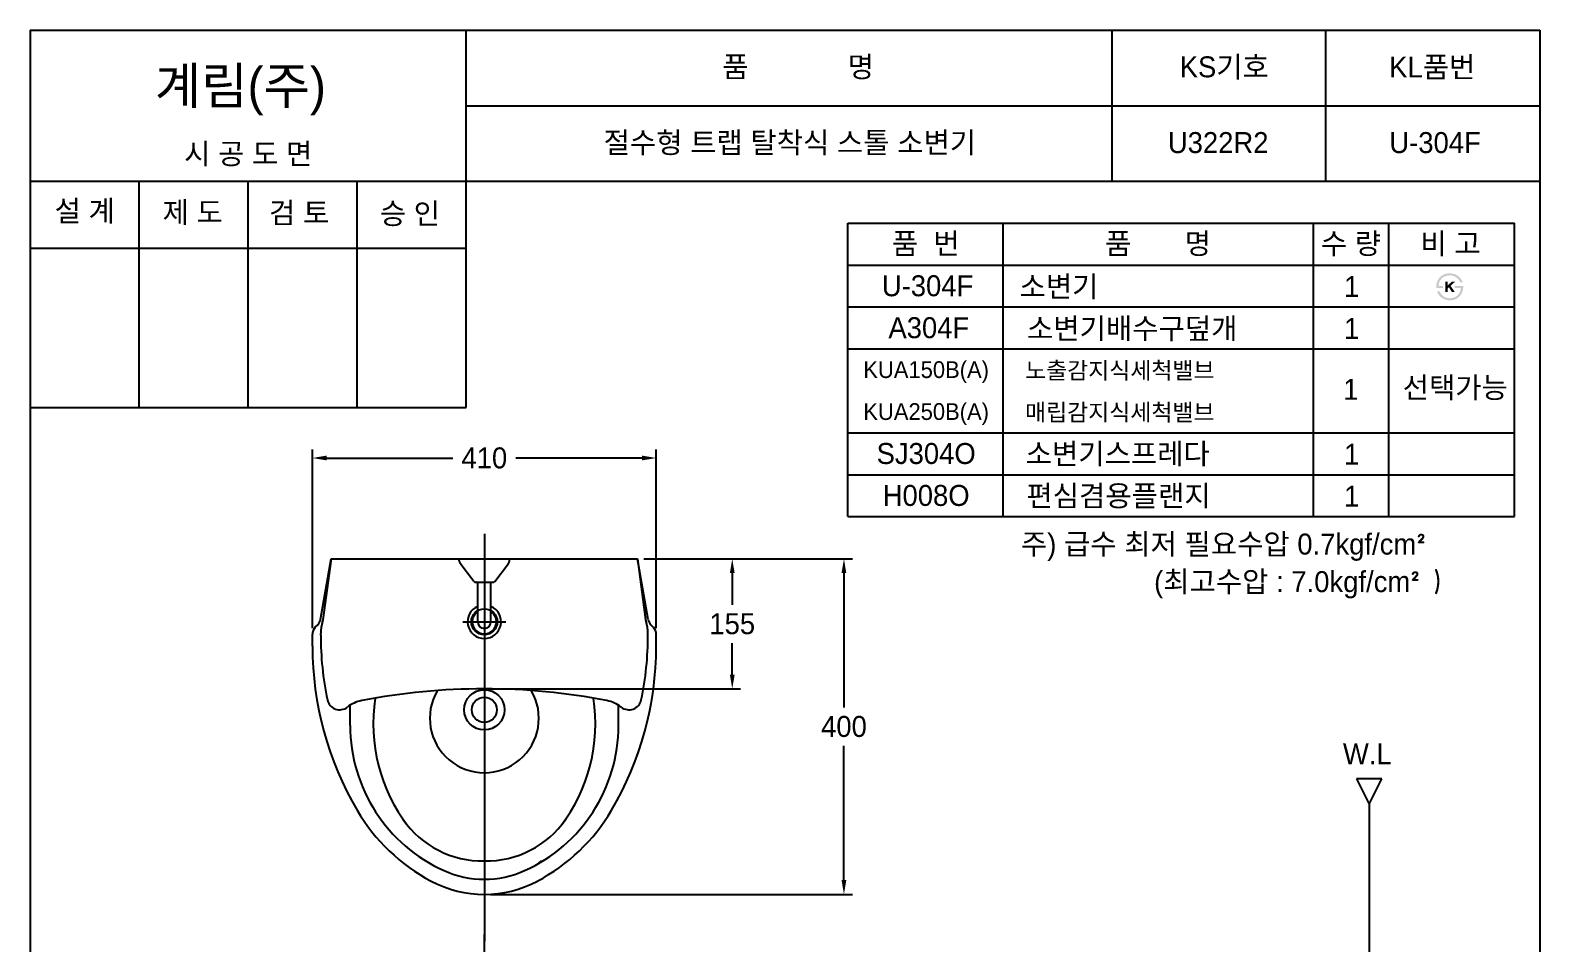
# Model space of a CAD drawing. Header units: millimetres. Extents: x 0 to 3700, y -67 to 2530.
# Drawn here: x 1900 to 3700, y 1441 to 2530 of the extents above; entities that cross this region are included whole.
import ezdxf
from ezdxf.enums import TextEntityAlignment as Align
from ezdxf.lldxf.tags import DXFTag

# ---------------------------------------------------------------- set-up
doc = ezdxf.new("R2010")
doc.units = ezdxf.units.MM
for name, color, linetype in [('TEXT', 7, 'Continuous'), ('내부선 및 부속', 4, 'Continuous'), ('도각라인', 255, 'Continuous'), ('외형선', 3, 'Continuous'), ('중심선', 1, 'DASHED'), ('치수선', 7, 'Continuous')]:
    doc.layers.add(name, color=color, linetype=linetype)
doc.styles.add('____', font='')
doc.styles.add('타이틀', font='H2GTRM.TTF', dxfattribs={"height": 25})
doc.styles.get('____').set_extended_font_data('굴림')
tags = doc.linetypes.add('DASHDOT', pattern=[70, 31, -13, 13, -13]).pattern_tags.tags
tags[10:11] = [DXFTag(74, 4), DXFTag(75, 0), DXFTag(340, '0'), DXFTag(46, 0.0), DXFTag(50, 0.0), DXFTag(44, 0.0), DXFTag(45, 0.0)]
tags[8:9] = [DXFTag(74, 4), DXFTag(75, 0), DXFTag(340, '0'), DXFTag(46, 0.0), DXFTag(50, 0.0), DXFTag(44, 0.0), DXFTag(45, 0.0)]
tags[6:7] = [DXFTag(74, 4), DXFTag(75, 0), DXFTag(340, '0'), DXFTag(46, 0.0), DXFTag(50, 0.0), DXFTag(44, 0.0), DXFTag(45, 0.0)]
tags[4:5] = [DXFTag(74, 4), DXFTag(75, 0), DXFTag(340, '0'), DXFTag(46, 0.0), DXFTag(50, 0.0), DXFTag(44, 0.0), DXFTag(45, 0.0)]
tags = doc.linetypes.add('DASHED', pattern=[25.72, 12.86, -12.86]).pattern_tags.tags
tags[6:7] = [DXFTag(74, 4), DXFTag(75, 0), DXFTag(340, '0'), DXFTag(46, 0.0), DXFTag(50, 0.0), DXFTag(44, 0.0), DXFTag(45, 0.0)]
tags[4:5] = [DXFTag(74, 4), DXFTag(75, 0), DXFTag(340, '0'), DXFTag(46, 0.0), DXFTag(50, 0.0), DXFTag(44, 0.0), DXFTag(45, 0.0)]
doc.dimstyles.new('MSADIM', dxfattribs={"dimtxt": 33, "dimasz": 17, "dimexe": 10, "dimexo": 7.5, "dimgap": 10, "dimtad": 0, "dimtih": 1, "dimtoh": 1, "dimdec": 0, "dimzin": 1, "dimdsep": 46, "dimtxsty": '____', "dimcen": 11.25, "dimadec": 0, "dimazin": 0, "dimtfac": 1, "dimtdec": 0, "dimtix": 1, "dimtmove": 0, "dimatfit": 3, "dimfxl": 0, "dimtolj": 1, "dimtzin": 1, "dimarcsym": 0})

# ---------------------------------------------------------------- blocks, each defined once
blk = doc.blocks.new('*D13')
at = {"layer": '치수선', "color": 0, "linetype": 'Continuous', "lineweight": -2}
for p, q in [((2631.5, 1899.7), (2747.1, 1899.7)), ((2737.1, 1882.7), (2737.1, 1845)), ((2737.1, 1761.7), (2737.1, 1799.3)), ((2449, 1744.7), (2747.1, 1744.7))]:
    blk.add_line(p, q, dxfattribs=at)
at = {"layer": '치수선', "color": 0, "linetype": 'Continuous'}
for points in [[(2734.3, 1882.7), (2740, 1882.7), (2737.1, 1899.7)], [(2734.3, 1761.7), (2740, 1761.7), (2737.1, 1744.7)]]:
    blk.add_solid(points, dxfattribs=at)
at = {"layer": '치수선', "color": 0, "linetype": 'Continuous', "insert": (2737.1, 1822.2), "char_height": 25, "attachment_point": 5, "style": '____'}
blk.add_mtext('\\A1;155', dxfattribs=at)
blk = doc.blocks.new('*D14')
at = {"layer": '치수선', "color": 0, "linetype": 'Continuous', "lineweight": -2}
for p, q in [((2631.5, 1899.7), (2880.3, 1899.7)), ((2870.3, 1882.7), (2870.3, 1722.5)), ((2870.3, 1516.7), (2870.3, 1676.8)), ((2449, 1499.7), (2880.3, 1499.7))]:
    blk.add_line(p, q, dxfattribs=at)
at = {"layer": '치수선', "color": 0, "linetype": 'Continuous'}
for points in [[(2867.4, 1882.7), (2873.1, 1882.7), (2870.3, 1899.7)], [(2867.4, 1516.7), (2873.1, 1516.7), (2870.3, 1499.7)]]:
    blk.add_solid(points, dxfattribs=at)
at = {"layer": '치수선', "color": 0, "linetype": 'Continuous', "insert": (2870.3, 1699.7), "char_height": 25, "attachment_point": 5, "style": '____'}
blk.add_mtext('\\A1;400', dxfattribs=at)
blk = doc.blocks.new('*D15')
at = {"layer": '치수선', "color": 0, "linetype": 'Continuous', "lineweight": -2}
for p, q in [((2236.5, 1817.2), (2236.5, 2029.9)), ((2253.5, 2019.9), (2403.8, 2019.9)), ((2629.5, 2019.9), (2479.1, 2019.9)), ((2646.5, 1817.2), (2646.5, 2029.9))]:
    blk.add_line(p, q, dxfattribs=at)
at = {"layer": '치수선', "color": 0, "linetype": 'Continuous'}
for points in [[(2253.5, 2022.8), (2253.5, 2017.1), (2236.5, 2019.9)], [(2629.5, 2022.8), (2629.5, 2017.1), (2646.5, 2019.9)]]:
    blk.add_solid(points, dxfattribs=at)
at = {"layer": '치수선', "color": 0, "linetype": 'Continuous', "insert": (2441.5, 2019.9), "char_height": 25, "attachment_point": 5, "style": '____'}
blk.add_mtext('\\A1;410', dxfattribs=at)

msp = doc.modelspace()

# ---------------------------------------------------------------- hatches: boundary and pattern name
at = {"layer": 'TEXT'}
for points in [[(3576.6, 2222.8), (3576.6, 2223.2), (3576.6, 2223.6), (3576.5, 2224), (3576.6, 2224.4), (3576.6, 2224.8), (3576.6, 2225.2), (3576.6, 2225.6), (3576.7, 2226), (3576.7, 2226.4), (3576.8, 2226.8), (3576.8, 2227.2), (3576.9, 2227.6), (3577, 2228), (3577.1, 2228.4), (3577.2, 2228.8), (3577.3, 2229.1), (3577.4, 2229.5), (3577.5, 2229.9), (3577.7, 2230.3), (3577.8, 2230.6), (3578, 2231), (3578.1, 2231.4), (3578.3, 2231.7), (3578.5, 2232.1), (3578.7, 2232.4), (3578.9, 2232.7), (3579.1, 2233.1), (3579.3, 2233.4), (3579.5, 2233.7), (3579.7, 2234), (3580, 2234.3), (3580.5, 2234.9), (3580.8, 2235.2), (3581, 2235.5), (3581.3, 2235.8), (3581.6, 2236.1), (3581.9, 2236.4), (3582.2, 2236.6), (3582.5, 2236.9), (3582.8, 2237.1), (3583.2, 2237.4), (3583.5, 2237.6), (3583.8, 2237.8), (3584.2, 2238), (3584.5, 2238.2), (3584.9, 2238.4), (3585.2, 2238.6), (3585.7, 2238.7), (3586.1, 2238.9), (3586.5, 2239.1), (3586.9, 2239.2), (3587.3, 2239.4), (3587.8, 2239.5), (3588.2, 2239.6), (3588.6, 2239.7), (3589.1, 2239.8), (3589.5, 2239.9), (3590, 2239.9), (3590.5, 2240), (3591, 2240), (3591.4, 2240.1), (3591.9, 2240.1), (3592.4, 2240.1), (3593.2, 2240.1), (3593.6, 2240.1), (3593.9, 2240), (3594.3, 2240), (3594.7, 2240), (3595, 2239.9), (3595.4, 2239.9), (3595.7, 2239.8), (3596.1, 2239.7), (3596.4, 2239.7), (3596.8, 2239.6), (3597.1, 2239.5), (3597.4, 2239.4), (3597.8, 2239.3), (3598.1, 2239.2), (3598.4, 2239.1), (3598.7, 2239), (3599, 2238.9), (3599.4, 2238.7), (3599.7, 2238.6), (3600, 2238.5), (3600.3, 2238.3), (3600.6, 2238.2), (3600.8, 2238), (3601.1, 2237.8), (3601.4, 2237.7), (3601.7, 2237.5), (3602, 2237.3), (3602.2, 2237.1), (3602.5, 2236.9), (3602.8, 2236.7), (3603.2, 2236.4), (3603.6, 2236), (3604, 2235.6), (3604.4, 2235.2), (3604.8, 2234.8), (3605.1, 2234.4), (3605.5, 2234), (3605.8, 2233.6), (3606.1, 2233.1), (3606.4, 2232.6), (3606.7, 2232.2), (3607, 2231.7), (3607.3, 2231.1), (3607.5, 2230.6), (3607.8, 2230.1), (3608, 2229.5), (3608, 2229.5), (3604.9, 2229.5), (3604.9, 2229.5), (3604.8, 2229.7), (3604.8, 2229.9), (3604.7, 2230.1), (3604.6, 2230.2), (3604.6, 2230.4), (3604.5, 2230.6), (3604.4, 2230.7), (3604.3, 2230.9), (3604.2, 2231.1), (3604.1, 2231.2), (3604, 2231.4), (3603.9, 2231.6), (3603.8, 2231.7), (3603.7, 2231.9), (3603.6, 2232.1), (3603.5, 2232.2), (3603.3, 2232.4), (3603.2, 2232.6), (3602.9, 2232.9), (3602.7, 2233.2), (3602.4, 2233.5), (3602.1, 2233.8), (3601.7, 2234.1), (3601.4, 2234.4), (3601, 2234.7), (3600.8, 2234.9), (3600.6, 2235.1), (3600.3, 2235.2), (3600.1, 2235.4), (3599.9, 2235.5), (3599.6, 2235.7), (3599.4, 2235.8), (3599.1, 2236), (3598.9, 2236.1), (3598.6, 2236.2), (3598.4, 2236.4), (3598.1, 2236.5), (3597.9, 2236.6), (3597.6, 2236.7), (3597.4, 2236.8), (3597.1, 2236.9), (3596.8, 2237), (3596.6, 2237), (3596.3, 2237.1), (3596.1, 2237.2), (3595.8, 2237.3), (3595.5, 2237.3), (3595.2, 2237.4), (3595, 2237.4), (3594.7, 2237.5), (3594.4, 2237.5), (3594.1, 2237.5), (3593.8, 2237.6), (3593.6, 2237.6), (3593.3, 2237.6), (3593, 2237.6), (3592.7, 2237.6), (3592.3, 2237.6), (3592, 2237.6), (3591.7, 2237.6), (3591.3, 2237.5), (3591, 2237.5), (3590.7, 2237.5), (3590.3, 2237.4), (3590, 2237.4), (3589.7, 2237.3), (3589.4, 2237.3), (3589.1, 2237.2), (3588.8, 2237.1), (3588.5, 2237), (3588.2, 2237), (3587.9, 2236.9), (3587.6, 2236.8), (3587.3, 2236.7), (3587, 2236.5), (3586.7, 2236.4), (3586.5, 2236.3), (3586.2, 2236.2), (3585.9, 2236), (3585.6, 2235.9), (3585.4, 2235.7), (3585.1, 2235.6), (3584.9, 2235.4), (3584.6, 2235.2), (3584.4, 2235), (3584.1, 2234.9), (3583.9, 2234.7), (3583.7, 2234.5), (3583.4, 2234.3), (3583.2, 2234), (3583, 2233.8), (3582.7, 2233.6), (3582.5, 2233.4), (3582.3, 2233.1), (3582.1, 2232.9), (3581.9, 2232.6), (3581.7, 2232.4), (3581.6, 2232.1), (3581.4, 2231.9), (3581.2, 2231.6), (3581.1, 2231.4), (3580.9, 2231.1), (3580.8, 2230.8), (3580.6, 2230.5), (3580.5, 2230.3), (3580.4, 2230), (3580.3, 2229.7), (3580.2, 2229.4), (3580, 2229.1), (3580, 2228.8), (3579.9, 2228.5), (3579.8, 2228.2), (3579.7, 2227.8), (3579.6, 2227.5), (3579.6, 2227.2), (3579.5, 2226.9), (3579.5, 2226.5), (3579.4, 2226.2), (3579.4, 2225.8), (3579.4, 2225.5), (3579.3, 2225.1), (3579.3, 2225.1), (3584.5, 2225.1), (3584.5, 2225.1), (3584.5, 2225.1), (3584.5, 2222.8), (3584.5, 2222.8), (3584.5, 2222.8), (3576.6, 2222.8)], [(3608.7, 2225.1), (3608.8, 2224.7), (3608.7, 2224.3), (3608.7, 2223.8), (3608.7, 2223.4), (3608.7, 2223), (3608.6, 2222.5), (3608.6, 2222.1), (3608.5, 2221.7), (3608.5, 2221.3), (3608.4, 2220.9), (3608.3, 2220.4), (3608.2, 2220), (3608.1, 2219.6), (3608, 2219.2), (3607.8, 2218.8), (3607.7, 2218.4), (3607.6, 2218), (3607.4, 2217.6), (3607.3, 2217.3), (3607.1, 2216.9), (3606.9, 2216.5), (3606.7, 2216.2), (3606.6, 2215.8), (3606.4, 2215.5), (3606.2, 2215.1), (3605.9, 2214.8), (3605.7, 2214.5), (3605.5, 2214.2), (3605.3, 2213.8), (3605, 2213.5), (3604.8, 2213.2), (3604.5, 2212.9), (3604.2, 2212.6), (3604, 2212.4), (3603.7, 2212.1), (3603.4, 2211.8), (3603.1, 2211.6), (3602.8, 2211.3), (3602.5, 2211.1), (3602.2, 2210.8), (3601.9, 2210.6), (3601.6, 2210.4), (3601.2, 2210.2), (3600.9, 2210), (3600.6, 2209.8), (3600.2, 2209.6), (3599.9, 2209.4), (3599.5, 2209.3), (3599.2, 2209.1), (3598.8, 2209), (3598.4, 2208.8), (3598, 2208.7), (3597.7, 2208.6), (3597.3, 2208.5), (3596.9, 2208.4), (3596.5, 2208.3), (3596.1, 2208.2), (3595.7, 2208.1), (3595.3, 2208.1), (3594.9, 2208), (3594.5, 2208), (3594.1, 2208), (3593.7, 2207.9), (3593.3, 2207.9), (3592.6, 2207.9), (3592, 2208), (3591.3, 2208), (3590.7, 2208.1), (3590.1, 2208.2), (3589.8, 2208.2), (3589.5, 2208.3), (3589.2, 2208.3), (3588.9, 2208.4), (3588.6, 2208.5), (3588.3, 2208.6), (3588, 2208.6), (3587.7, 2208.7), (3587.4, 2208.8), (3587.1, 2208.9), (3586.8, 2209), (3586.6, 2209.1), (3586.3, 2209.2), (3586, 2209.4), (3585.7, 2209.5), (3585.5, 2209.6), (3585.2, 2209.7), (3584.9, 2209.9), (3584.7, 2210), (3584.4, 2210.2), (3584.1, 2210.3), (3583.6, 2210.7), (3583.4, 2210.8), (3583.1, 2211), (3582.8, 2211.2), (3582.6, 2211.4), (3582.4, 2211.6), (3582.1, 2211.8), (3581.9, 2212), (3581.6, 2212.2), (3581.4, 2212.5), (3581.2, 2212.7), (3581, 2212.9), (3580.8, 2213.1), (3580.5, 2213.4), (3580.3, 2213.6), (3580.1, 2213.9), (3579.9, 2214.1), (3579.7, 2214.4), (3579.6, 2214.6), (3579.4, 2214.9), (3579.2, 2215.2), (3579, 2215.5), (3578.8, 2215.7), (3578.7, 2216), (3578.5, 2216.3), (3578.3, 2216.6), (3578.2, 2216.9), (3578, 2217.2), (3577.8, 2217.8), (3577.5, 2218.5), (3577.5, 2218.5), (3580.4, 2218.5), (3580.4, 2218.5), (3580.7, 2218.1), (3580.9, 2217.6), (3581.1, 2217.2), (3581.4, 2216.9), (3581.6, 2216.5), (3581.9, 2216.1), (3582.1, 2215.8), (3582.4, 2215.4), (3582.7, 2215.1), (3582.9, 2214.8), (3583.2, 2214.5), (3583.5, 2214.2), (3583.8, 2213.9), (3584.1, 2213.6), (3584.4, 2213.3), (3584.7, 2213.1), (3584.9, 2212.9), (3585.2, 2212.7), (3585.4, 2212.6), (3585.6, 2212.4), (3585.9, 2212.3), (3586.1, 2212.1), (3586.3, 2212), (3586.6, 2211.9), (3586.8, 2211.7), (3587.1, 2211.6), (3587.3, 2211.5), (3587.6, 2211.4), (3587.9, 2211.3), (3588.1, 2211.2), (3588.4, 2211.1), (3588.7, 2211), (3588.9, 2211), (3589.2, 2210.9), (3589.5, 2210.8), (3589.8, 2210.8), (3590, 2210.7), (3590.3, 2210.7), (3590.6, 2210.6), (3590.9, 2210.6), (3591.2, 2210.6), (3591.5, 2210.5), (3591.8, 2210.5), (3592.1, 2210.5), (3592.4, 2210.5), (3592.7, 2210.5), (3593, 2210.5), (3593.9, 2210.5), (3594.1, 2210.6), (3594.4, 2210.6), (3594.7, 2210.6), (3594.9, 2210.6), (3595.2, 2210.7), (3595.5, 2210.7), (3595.7, 2210.8), (3596, 2210.8), (3596.3, 2210.9), (3596.5, 2210.9), (3596.8, 2211), (3597, 2211.1), (3597.3, 2211.2), (3597.5, 2211.2), (3597.8, 2211.3), (3598, 2211.4), (3598.3, 2211.5), (3598.5, 2211.6), (3598.8, 2211.8), (3599, 2211.9), (3599.2, 2212), (3599.5, 2212.1), (3599.7, 2212.3), (3599.9, 2212.4), (3600.2, 2212.6), (3600.4, 2212.7), (3600.6, 2212.9), (3600.9, 2213), (3601.1, 2213.2), (3601.3, 2213.4), (3601.6, 2213.6), (3601.8, 2213.8), (3602, 2214), (3602.3, 2214.3), (3602.5, 2214.5), (3602.7, 2214.8), (3602.9, 2215), (3603.2, 2215.3), (3603.3, 2215.5), (3603.5, 2215.8), (3603.7, 2216), (3603.9, 2216.3), (3604.1, 2216.6), (3604.2, 2216.9), (3604.4, 2217.2), (3604.5, 2217.4), (3604.7, 2217.7), (3604.8, 2218), (3604.9, 2218.3), (3605.1, 2218.7), (3605.2, 2219), (3605.3, 2219.3), (3605.4, 2219.6), (3605.5, 2220), (3605.6, 2220.3), (3605.6, 2220.6), (3605.7, 2221), (3605.8, 2221.3), (3605.8, 2221.7), (3605.9, 2222.1), (3605.9, 2222.4), (3605.9, 2222.8), (3605.9, 2222.8), (3598.5, 2222.8), (3598.5, 2222.8), (3598.5, 2222.8), (3598.5, 2225.1), (3598.5, 2225.1), (3598.5, 2225.1), (3608.7, 2225.1)], [(3590.3, 2225.8), (3595.1, 2230.2), (3599, 2230.2), (3593.6, 2225.2), (3598.7, 2217.7), (3595.3, 2217.7), (3591.7, 2223.4), (3590.3, 2222.2), (3590.3, 2217.7), (3587.4, 2217.7), (3587.4, 2230.3), (3590.3, 2230.3)]]:
    msp.add_hatch(color=256, dxfattribs=at).paths.add_polyline_path(points, flags=0)

# ---------------------------------------------------------------- linework, layer by layer
at = {"layer": '내부선 및 부속'}
for p, q in [((2259, 1899.7), (2249.1, 1827)), ((2624, 1899.7), (2633.8, 1827)), ((2246.4, 1808.9), (2246.4, 1810.8)), ((2636.6, 1808.9), (2636.6, 1810.8)), ((2281.5, 1701.2), (2281.5, 1725.1)), ((2601.5, 1701.2), (2601.5, 1725.1))]:
    msp.add_line(p, q, dxfattribs=at)
at = {"layer": '내부선 및 부속', "linetype": 'Continuous'}
for p, q in [((2411.5, 1897.4), (2411.5, 1899.7)), ((2429.1, 1872.8), (2412.5, 1894.3)), ((2453.9, 1872.8), (2470.4, 1894.3)), ((2471.5, 1897.4), (2471.5, 1899.7)), ((2431.9, 1871.7), (2431.5, 1871.7)), ((2431.5, 1871.7), (2451.5, 1871.7)), ((2433.6, 1824.7), (2433.6, 1871.7)), ((2449.4, 1824.7), (2449.4, 1871.7))]:
    msp.add_line(p, q, dxfattribs=at)
msp.add_circle((2441.5, 1824.7), 15.5, dxfattribs=at)
at = {"layer": '내부선 및 부속'}
for radius in [24, 15]:
    msp.add_circle((2441.5, 1719.7), radius, dxfattribs=at)
at = {"layer": '내부선 및 부속', "linetype": 'Continuous'}
for centre, radius, start, end in [((2416.5, 1897.4), 5, 180, 217.6262), ((2466.5, 1897.4), 5, 322.3738, 0), ((2431.5, 1874.7), 3, 217.6262, 270.0012), ((2451.5, 1874.7), 3, 270, 322.3738), ((2441.5, 1824.7), 20, 113.266, 66.734), ((2441.5, 1824.7), 14.5, 123.0129, 56.9871), ((2441.5, 1824.7), 7.9, 180, 0)]:
    msp.add_arc(centre, radius, start, end, dxfattribs=at)
at = {"layer": '내부선 및 부속'}
for centre, radius, start, end in [((2291.4, 1810.8), 45, 161.8051, 180), ((2234.4, 1829.6), 15, 340.8309, 349.9332), ((2648.6, 1829.6), 15, 190.0668, 199.1691), ((2648.6, 1829.6), 15, 190.0668, 199.1691), ((2591.6, 1810.8), 45, 0, 18.1949), ((2591.6, 1810.8), 45, 0, 18.1949), ((2626.4, 1808.9), 380, 180, 191.7342), ((2256.6, 1808.9), 380, 348.2658, 0), ((2256.6, 1808.9), 380, 348.2658, 0), ((2269, 1734.7), 15, 191.7342, 308.1231), ((2302.9, 1691.4), 40, 100.9404, 128.1231), ((2441.5, 974.7), 770, 79.0596, 100.9404), ((2509, 1702.9), 200, 171.1864, 217.4429), ((2441.5, 1709.7), 65, 149.5315, 30.4685), ((2374, 1702.9), 200, 322.5571, 8.8136), ((2580, 1691.4), 40, 51.8769, 79.0596), ((2580, 1691.4), 40, 51.8769, 79.0596), ((2614, 1734.7), 15, 231.8769, 348.2658), ((2614, 1734.7), 15, 231.8769, 348.2658), ((2471.5, 1701.2), 190, 180, 245.7349), ((2411.5, 1701.2), 190, 294.2651, 0), ((2439, 1654.6), 115, 214.631, 271.2162), ((2443.9, 1654.6), 115, 268.7838, 325.369), ((2441.5, 1634.7), 117, 245.7349, 294.2651)]:
    msp.add_arc(centre, radius, start, end, dxfattribs=at)
at = {"layer": '도각라인', "color": 7}
for p, q in [((1900, 2530), (3700, 2530)), ((1900, 2530), (1900, 0)), ((2420, 2080), (2420, 2530)), ((3190, 2350), (3190, 2530)), ((3445, 2350), (3445, 2530)), ((3700, 2530), (3700, 0)), ((2420, 2440), (3700, 2440)), ((1900, 2350), (3700, 2350)), ((2030, 2080), (2030, 2350)), ((2160, 2080), (2160, 2350)), ((2290, 2080), (2290, 2350)), ((2875, 2300), (3670, 2300)), ((2875, 1950), (2875, 2300)), ((3060, 1950), (3060, 2300)), ((3430, 1950), (3430, 2300)), ((3520, 1950), (3520, 2300)), ((3670, 1950), (3670, 2300)), ((1900, 2270), (2420, 2270)), ((2875, 2250), (3670, 2250)), ((2875, 2200), (3670, 2200)), ((2875, 2150), (3670, 2150)), ((1900, 2080), (2420, 2080)), ((2875, 2050), (3670, 2050)), ((2875, 2000), (3670, 2000)), ((2875, 1950), (3670, 1950))]:
    msp.add_line(p, q, dxfattribs=at)
at = {"layer": '외형선'}
for p, q in [((2246.2, 1827.5), (2259, 1899.7)), ((2259, 1899.7), (2624, 1899.7)), ((2636.8, 1827.5), (2624, 1899.7)), ((2624, 1899.7), (2633.8, 1827)), ((2636.8, 1827.5), (2624, 1899.7)), ((2239.9, 1818.2), (2242.9, 1821.1)), ((2643, 1818.2), (2640.1, 1821.1)), ((2643, 1818.2), (2640.1, 1821.1)), ((2236.5, 1795.4), (2236.5, 1809.7)), ((2646.5, 1795.4), (2646.5, 1809.7)), ((2646.5, 1795.4), (2646.5, 1809.7))]:
    msp.add_line(p, q, dxfattribs=at)
at = {"layer": '외형선', "linetype": 'Continuous'}
for p, q in [((3511.6, 1637.4), (3481.6, 1637.4)), ((3481.6, 1637.4), (3496.6, 1607.4)), ((3496.6, 1607.4), (3511.6, 1637.4)), ((3496.6, 1607.4), (3496.6, 217.5))]:
    msp.add_line(p, q, dxfattribs=at)
at = {"layer": '외형선'}
for centre, radius, start, end in [((2248.5, 1809.7), 12, 135.3689, 180), ((2234.4, 1829.6), 12, 315.3689, 349.9332), ((2648.6, 1829.6), 12, 190.0668, 224.6311), ((2648.6, 1829.6), 12, 190.0668, 224.6311), ((2634.5, 1809.7), 12, 0, 44.6311), ((2634.5, 1809.7), 12, 0, 44.6311), ((2621.5, 1795.4), 385, 180, 210.5125), ((2261.5, 1795.4), 385, 329.4875, 0), ((2261.5, 1795.4), 385, 329.4875, 0), ((2483.6, 1714.2), 225, 210.5125, 242.0688), ((2399.3, 1714.2), 225, 297.9312, 329.4875), ((2441.5, 1634.7), 117, 303.749, 305.7116), ((2441.5, 1634.7), 135, 242.0688, 297.9312)]:
    msp.add_arc(centre, radius, start, end, dxfattribs=at)
at = {"layer": '중심선', "linetype": 'DASHDOT'}
for p, q in [((2441.5, 1929.7), (2441.5, 1444)), ((2416, 1824.7), (2467, 1824.7)), ((2441.5, 1313.9), (2441.5, 1451.8))]:
    msp.add_line(p, q, dxfattribs=at)

# ---------------------------------------------------------------- texts
at = {"layer": 'TEXT', "style": '타이틀'}
for s, height, p in [('품             명', 25, (2815.7, 2486.4)), ('KS기호', 25, (3323.8, 2486.3)), ('KL품번', 25, (3571.8, 2486.1)), ('시 공 도 면', 25, (2159.9, 2382.7)), ('절수형 트랩 탈착식 스톨 소변기', 25, (2805.8, 2396)), ('U322R2', 25, (3316.5, 2396)), ('U-304F', 25, (3575.1, 2396)), ('설 계', 25, (1965, 2314.6)), ('제 도', 25, (2093.8, 2312.9)), ('검 토', 25, (2220.8, 2312.3)), ('승 인', 25, (2352.7, 2311.4)), ('품  번', 25, (2967.9, 2275.7)), ('품       명', 25, (3244.8, 2275.7)), ('수 량', 25, (3474.8, 2275.7)), ('비 고', 25, (3593.6, 2275.7)), ('U-304F', 25, (2970, 2225.3)), ('소변기', 25, (3126.7, 2224.4)), ('1', 25, (3475.7, 2224.4)), ('A304F', 25, (2971.5, 2175.3)), ('소변기배수구덮개', 25, (3214, 2174.4)), ('1', 25, (3475.7, 2174.4)), ('KUA150B(A)', 20, (2968.3, 2125.3)), ('노출감지식세척밸브', 20, (3199.2, 2124.4)), ('1', 25, (3474.7, 2101.8)), ('선택가능', 25, (3599.2, 2103.9)), ('KUA250B(A)', 20, (2968.3, 2075.3)), ('매립감지식세척밸브', 20, (3199.2, 2074.4)), ('SJ304O', 25, (2968.3, 2025.3)), ('소변기스프레다', 25, (3196.8, 2025)), ('1', 25, (3475.7, 2024.4)), ('H008O', 25, (2968.3, 1975.3)), ('편심겸용플랜지', 25, (3197.7, 1974.9)), ('1', 25, (3475.7, 1974.4))]:
    msp.add_text(s, height=height, dxfattribs=at).set_placement(p, align=Align.MIDDLE_CENTER)
msp.add_text('계림(주)', height=44, dxfattribs=at).set_placement((2048.7, 2441.8))
msp.add_text('W.L', height=25, dxfattribs=at).set_placement((3494.3, 1667.2), align=Align.MIDDLE)
at = {"layer": 'TEXT', "char_height": 25, "width": 571.731, "attachment_point": 1, "line_spacing_factor": 0.963855, "style": '타이틀'}
for s, insert in [('\\A1;주) 급수 최저 필요수압 0.7kgf/cm{\\fISOCPEUR|b0|i0|c0|p34;² }', (3081.3, 1929.8)), ('\\A1;(최고수압 : 7.0kgf/cm{\\fISOCPEUR|b0|i0|c0|p34;² )}', (3240.1, 1885))]:
    msp.add_mtext(s, dxfattribs=dict(at, insert=insert))

# ---------------------------------------------------------------- dimensions: what is measured, and where the dimension line sits
at = {"layer": '치수선', "linetype": 'Continuous'}
dim = msp.add_linear_dim(base=(2646.5, 2019.9), p1=(2236.5, 1809.7), p2=(2646.5, 1809.7), dimstyle='MSADIM', override={"dimtxt": 25}, dxfattribs=at)
dim.commit()
dim.dimension.update_dxf_attribs({"geometry": '*D15', "text_midpoint": (2441.5, 2019.9)})
for base, p2, picture, middle in [((2737.1, 1744.7), (2441.5, 1744.7), '*D13', (2737.1, 1822.2)), ((2870.3, 1499.7), (2441.5, 1499.7), '*D14', (2870.3, 1699.7))]:
    dim = msp.add_linear_dim(base=base, p1=(2624, 1899.7), p2=p2, angle=90, dimstyle='MSADIM', override={"dimtxt": 25}, dxfattribs=at)
    dim.commit()
    dim.dimension.update_dxf_attribs({"geometry": picture, "text_midpoint": middle})

doc.saveas('drawing.dxf')
